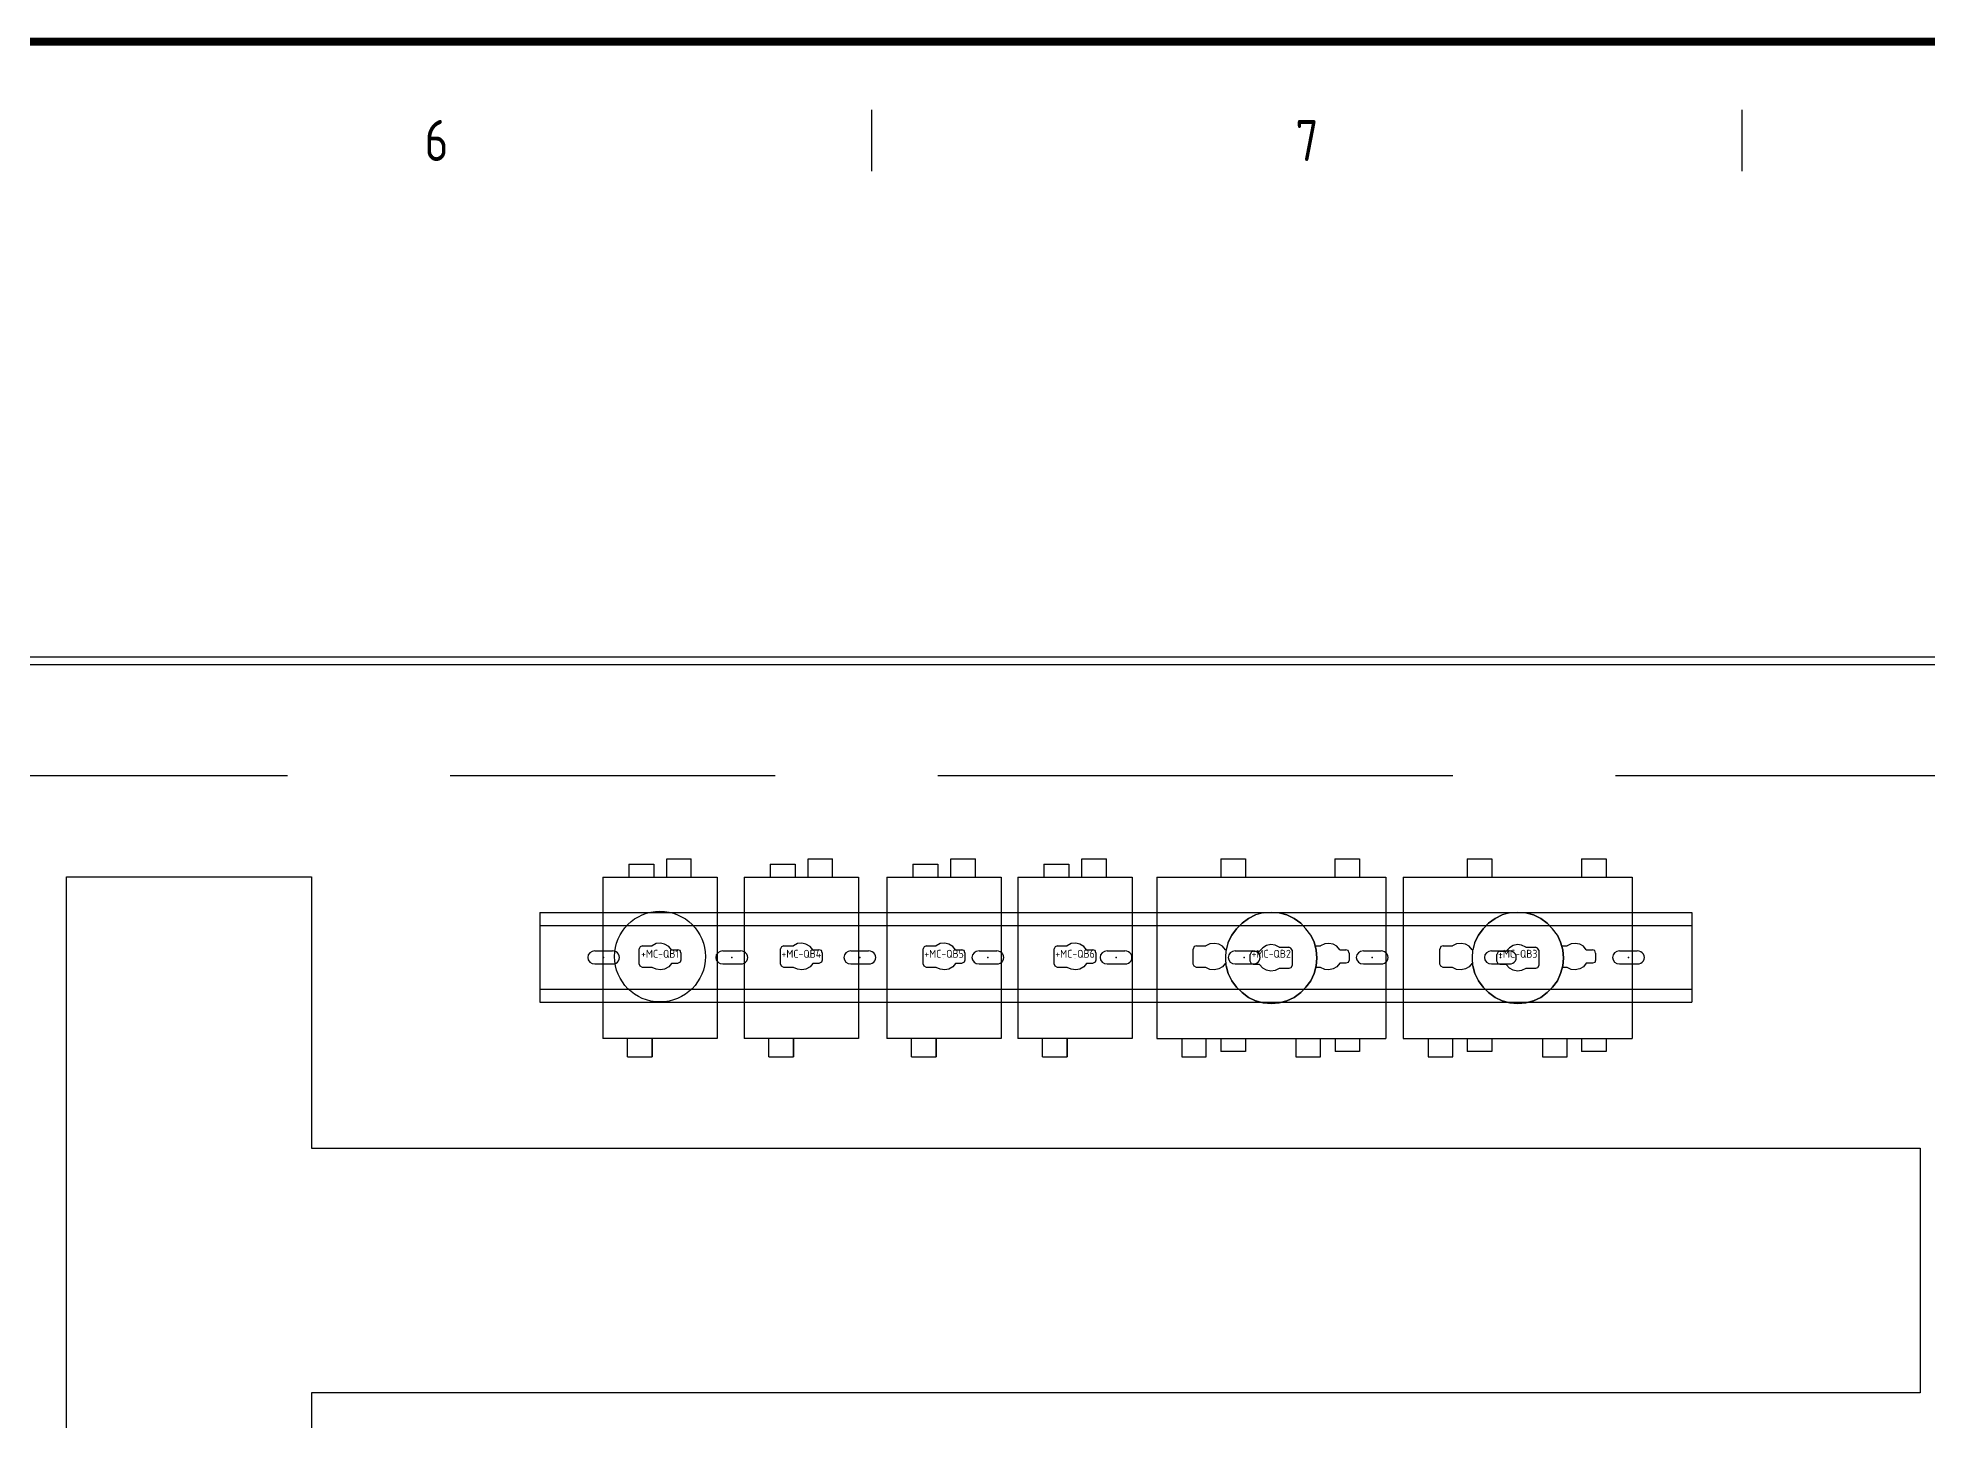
# Model space of a CAD drawing. Header units: inches. Extents: x 2 to 3359, y 2 to 2372.
# Drawn here: x 2054 to 2792, y 1832 to 2372 of the extents above; entities that cross this region are included whole.
import ezdxf
from ezdxf.enums import TextEntityAlignment as Align

# ---------------------------------------------------------------- set-up
doc = ezdxf.new("R2010")
doc.units = ezdxf.units.IN
doc.header["$LTSCALE"] = 10
doc.header["$MEASUREMENT"] = 0
doc.linetypes.add('DASHED', pattern=[0.75, 0.5, -0.25])
for name, color, linetype in [('PRTG', 130, 'Continuous'), ('PSYMS', 7, 'Continuous'), ('PTAG', 150, 'Continuous'), ('SYMS', 7, 'Continuous'), ('TITLE', 7, 'Continuous')]:
    doc.layers.add(name, color=color, linetype=linetype)
doc.styles.add('ITALIC', font='ITALIC')
doc.styles.add('SIMPLEX', font='simplex')
doc.styles.add('WD_IEC', font='isocp2.shx', dxfattribs={"width": 0.9, "height": 4})

# ---------------------------------------------------------------- blocks, each defined once
blk = doc.blocks.new('HDIN3B8E')
for p, q in [((0, 17.53), (0, -17.53)), ((0, 17.53), (450, 17.53)), ((450, 17.53), (450, -17.53)), ((0, 12.45), (450, 12.45)), ((21.44, 2.54), (28.35, 2.54)), ((71.47, 2.54), (78.39, 2.54)), ((121.51, 2.54), (128.42, 2.54)), ((171.55, 2.54), (178.46, 2.54)), ((221.59, 2.54), (228.5, 2.54)), ((271.63, 2.54), (278.54, 2.54)), ((321.66, 2.54), (328.58, 2.54)), ((371.7, 2.54), (378.61, 2.54)), ((421.74, 2.54), (428.65, 2.54)), ((21.44, -2.54), (28.35, -2.54)), ((71.47, -2.54), (78.39, -2.54)), ((121.51, -2.54), (128.42, -2.54)), ((171.55, -2.54), (178.46, -2.54)), ((221.59, -2.54), (228.5, -2.54)), ((271.63, -2.54), (278.54, -2.54)), ((321.66, -2.54), (328.58, -2.54)), ((371.7, -2.54), (378.61, -2.54)), ((421.74, -2.54), (428.65, -2.54)), ((0, -12.45), (450, -12.45)), ((0, -17.53), (450, -17.53))]:
    blk.add_line(p, q)
for centre, start_param, end_param in [((21.44, 0), -1.570796, 1.570794), ((28.35, 0), 1.570794, 4.712394), ((71.47, 0), -1.570796, 1.570794), ((78.39, 0), 1.570794, 4.712394), ((121.51, 0), -1.570796, 1.570794), ((128.42, 0), 1.570794, 4.712394), ((171.55, 0), -1.570796, 1.570794), ((178.46, 0), 1.570794, 4.712394), ((221.59, 0), -1.570796, 1.570794), ((228.5, 0), 1.570794, 4.712394), ((271.63, 0), -1.570796, 1.570794), ((278.54, 0), 1.570794, 4.712394), ((321.66, 0), -1.570796, 1.570794), ((328.58, 0), 1.570794, 4.712394), ((371.7, 0), -1.570796, 1.570794), ((378.61, 0), 1.570794, 4.712394), ((421.74, 0), -1.570796, 1.570794), ((428.65, 0), 1.570794, 4.712394)]:
    blk.add_ellipse(centre, major_axis=(-2.77, 0), ratio=0.917668, start_param=start_param, end_param=end_param)
for p in [(24.89, 0), (74.93, 0), (124.97, 0), (175.01, 0), (225.04, 0), (275.08, 0), (325.12, 0), (375.16, 0), (425.2, 0)]:
    blk.add_point(p)
blk = doc.blocks.new('ABDSB220')
for p, q in [((0.397, 2.683), (0.397, 2.484)), ((0.782, 2.683), (0.782, 2.484)), ((0.981, 2.764), (1.36, 2.764)), ((1.36, 2.484), (1.36, 2.764)), ((0, 2.484), (0, 0)), ((0, 2.484), (1.757, 2.484)), ((1.757, 2.484), (1.757, 0)), ((1.757, 0), (0, 0)), ((0.379, -0.28), (0.757, -0.28))]:
    blk.add_line(p, q)
at = {"color": 7}
for points in [[(0.397, 2.683), (0.782, 2.683)], [(0.782, 2.683), (0.782, 2.683)], [(0.981, 2.484), (0.981, 2.764)], [(1.757, 2.484), (1.757, 2.484)], [(1.757, 2.484), (1.757, 2.484)], [(1.055, 1.366), (1.012, 1.416), (0.95, 1.453), (0.888, 1.466), (0.819, 1.46), (0.757, 1.429)], [(0.608, 1.429), (0.571, 1.41), (0.559, 1.379)], [(0.559, 1.149), (0.559, 1.379)], [(0.608, 1.429), (0.757, 1.429)], [(1.055, 1.366), (1.148, 1.366)], [(1.198, 1.317), (1.186, 1.354), (1.148, 1.366)], [(1.198, 1.205), (1.186, 1.174), (1.148, 1.155)], [(1.198, 1.317), (1.198, 1.205)], [(0.608, 1.093), (0.571, 1.112), (0.559, 1.149)], [(0.757, 1.093), (0.608, 1.093)], [(1.055, 1.155), (1.012, 1.106), (0.95, 1.068), (0.888, 1.056), (0.819, 1.068), (0.757, 1.093)], [(1.148, 1.155), (1.055, 1.155)], [(0.379, -0.28), (0.379, 0)], [(0.757, -0.28), (0.757, 0)], [(0.757, 0), (0.757, -0.28)], [(0.757, 0), (0.758, 0)]]:
    blk.add_lwpolyline(points, dxfattribs=at)
blk.add_circle((0.878, 1.261), 0.698)
blk = doc.blocks.new('ABDSB410')
for p, q in [((0.984, 2.764), (0.984, 2.484)), ((0.984, 2.764), (1.363, 2.764)), ((1.363, 2.764), (1.363, 2.484)), ((2.741, 2.764), (3.121, 2.764)), ((2.741, 2.764), (2.741, 2.484)), ((3.121, 2.764), (3.121, 2.484)), ((0, 2.484), (3.521, 2.484)), ((0, 2.484), (0, 0)), ((3.521, 2.484), (3.521, 0)), ((0, 0), (3.521, 0)), ((0.384, 0), (0.384, -0.28)), ((0.763, -0.28), (0.763, 0)), ((0.984, 0), (0.984, -0.2)), ((1.364, 0), (1.364, -0.2)), ((2.141, 0), (2.141, -0.28)), ((2.521, -0.28), (2.521, 0)), ((2.742, 0), (2.742, -0.2)), ((3.121, 0), (3.121, -0.2)), ((0.384, -0.28), (0.763, -0.28)), ((1.364, -0.2), (0.984, -0.2)), ((2.141, -0.28), (2.521, -0.28)), ((3.121, -0.2), (2.742, -0.2))]:
    blk.add_line(p, q)
at = {"color": 7}
for points in [[(1.363, 2.764), (1.363, 2.764)], [(1.363, 2.764), (1.363, 2.764)], [(3.121, 2.764), (3.121, 2.764)], [(3.121, 2.764), (3.121, 2.764)], [(0, 2.484), (0, 2.484)], [(3.521, 2.484), (3.521, 2.484)], [(3.521, 2.484), (3.521, 2.484)], [(1.101, 1.483), (1.157, 1.589), (1.226, 1.69), (1.313, 1.777), (1.413, 1.846), (1.52, 1.902)], [(1.313, 1.777), (1.226, 1.69)], [(1.413, 1.846), (1.313, 1.777)], [(1.52, 1.902), (1.413, 1.846)], [(1.764, 1.94), (1.639, 1.934), (1.52, 1.902)], [(1.639, 1.934), (1.52, 1.902)], [(1.639, 1.934), (1.764, 1.94), (1.882, 1.934), (2.001, 1.902), (2.114, 1.846), (2.214, 1.777), (2.295, 1.69)], [(1.882, 1.934), (1.764, 1.94)], [(2.001, 1.902), (1.882, 1.934)], [(2.114, 1.846), (2.001, 1.902)], [(2.214, 1.777), (2.114, 1.846)], [(2.295, 1.69), (2.214, 1.777)], [(1.057, 1.364), (1.013, 1.42), (0.957, 1.452), (0.888, 1.464), (0.819, 1.458), (0.757, 1.427)], [(1.157, 1.589), (1.101, 1.483), (1.07, 1.364)], [(1.101, 1.483), (1.07, 1.364)], [(1.226, 1.69), (1.157, 1.589)], [(2.37, 1.589), (2.295, 1.69)], [(2.42, 1.483), (2.37, 1.589), (2.42, 1.483), (2.452, 1.364), (2.464, 1.239), (2.452, 1.12)], [(2.452, 1.364), (2.42, 1.483)], [(2.814, 1.364), (2.771, 1.42), (2.714, 1.452), (2.645, 1.464), (2.583, 1.458), (2.52, 1.427)], [(0.613, 1.427), (0.575, 1.414), (0.563, 1.377)], [(0.563, 1.145), (0.563, 1.377)], [(0.613, 1.427), (0.757, 1.427)], [(1.057, 1.364), (1.076, 1.364)], [(1.07, 1.12), (1.063, 1.239), (1.07, 1.364)], [(1.313, 0.707), (1.226, 0.789), (1.157, 0.889), (1.101, 1.001), (1.07, 1.12), (1.063, 1.239), (1.07, 1.364)], [(1.488, 1.345), (1.457, 1.333), (1.438, 1.295)], [(1.438, 1.189), (1.438, 1.295)], [(1.488, 1.139), (1.457, 1.151), (1.438, 1.189)], [(1.488, 1.345), (1.582, 1.345)], [(1.882, 1.408), (1.82, 1.439), (1.757, 1.445), (1.689, 1.433), (1.632, 1.395), (1.582, 1.345)], [(1.882, 1.408), (2.033, 1.408)], [(2.083, 1.358), (2.064, 1.389), (2.033, 1.408)], [(2.083, 1.358), (2.083, 1.126)], [(2.433, 1.427), (2.52, 1.427)], [(2.452, 1.12), (2.464, 1.239), (2.452, 1.364)], [(2.814, 1.364), (2.908, 1.364)], [(2.958, 1.314), (2.946, 1.352), (2.908, 1.364)], [(2.958, 1.208), (2.946, 1.17), (2.908, 1.158)], [(2.958, 1.314), (2.958, 1.208)], [(0.613, 1.095), (0.575, 1.114), (0.563, 1.145)], [(0.757, 1.095), (0.613, 1.095)], [(1.057, 1.158), (1.013, 1.101), (0.957, 1.07), (0.888, 1.058), (0.819, 1.064), (0.757, 1.095)], [(1.07, 1.158), (1.057, 1.158)], [(1.07, 1.12), (1.101, 1.001)], [(1.101, 1.001), (1.157, 0.889)], [(1.157, 0.889), (1.226, 0.789)], [(1.582, 1.139), (1.488, 1.139)], [(1.882, 1.076), (1.82, 1.045), (1.757, 1.039), (1.689, 1.051), (1.632, 1.083), (1.582, 1.139)], [(2.033, 1.076), (1.882, 1.076)], [(2.452, 1.12), (2.42, 1.001), (2.37, 0.889), (2.295, 0.789), (2.214, 0.707), (2.114, 0.632), (2.001, 0.582), (2.114, 0.632)], [(2.083, 1.126), (2.064, 1.089), (2.033, 1.076)], [(2.295, 0.789), (2.37, 0.889)], [(2.37, 0.889), (2.42, 1.001)], [(2.42, 1.001), (2.452, 1.12)], [(2.52, 1.095), (2.445, 1.095)], [(2.814, 1.158), (2.771, 1.101), (2.714, 1.07), (2.645, 1.058), (2.583, 1.064), (2.52, 1.095)], [(2.908, 1.158), (2.814, 1.158)], [(1.226, 0.789), (1.313, 0.707)], [(2.001, 0.582), (1.882, 0.551), (1.764, 0.538), (1.639, 0.551), (1.52, 0.582), (1.413, 0.632), (1.313, 0.707), (1.413, 0.632)], [(1.413, 0.632), (1.52, 0.582)], [(1.463, 0.601), (1.464, 0.601)], [(1.52, 0.582), (1.639, 0.551)], [(1.882, 0.551), (2.001, 0.582)], [(2.064, 0.601), (2.064, 0.601)], [(2.114, 0.632), (2.214, 0.707)], [(2.214, 0.707), (2.295, 0.789)], [(1.639, 0.551), (1.764, 0.538)], [(1.764, 0.538), (1.882, 0.551)], [(0, 0), (0, 0)], [(0, 0), (0, 0)], [(3.521, 0), (3.521, 0)], [(3.521, 0), (3.521, 0)]]:
    blk.add_lwpolyline(points, dxfattribs=at)
blk = doc.blocks.new('ABDSB230')
for p, q in [((0.397, 2.683), (0.397, 2.484)), ((0.782, 2.683), (0.782, 2.484)), ((0.981, 2.764), (1.36, 2.764)), ((1.36, 2.484), (1.36, 2.764)), ((0, 2.484), (0, 0)), ((0, 2.484), (1.757, 2.484)), ((1.757, 2.484), (1.757, 0)), ((1.757, 0), (0, 0)), ((0.379, -0.28), (0.757, -0.28))]:
    blk.add_line(p, q)
at = {"color": 7}
for points in [[(0.397, 2.683), (0.782, 2.683)], [(0.782, 2.683), (0.782, 2.683)], [(0.981, 2.484), (0.981, 2.764)], [(1.757, 2.484), (1.757, 2.484)], [(1.757, 2.484), (1.757, 2.484)], [(1.055, 1.366), (1.012, 1.416), (0.95, 1.453), (0.888, 1.466), (0.819, 1.46), (0.757, 1.429)], [(0.608, 1.429), (0.571, 1.41), (0.559, 1.379)], [(0.559, 1.149), (0.559, 1.379)], [(0.608, 1.429), (0.757, 1.429)], [(1.055, 1.366), (1.148, 1.366)], [(1.198, 1.317), (1.186, 1.354), (1.148, 1.366)], [(1.198, 1.205), (1.186, 1.174), (1.148, 1.155)], [(1.198, 1.317), (1.198, 1.205)], [(0.608, 1.093), (0.571, 1.112), (0.559, 1.149)], [(0.757, 1.093), (0.608, 1.093)], [(1.055, 1.155), (1.012, 1.106), (0.95, 1.068), (0.888, 1.056), (0.819, 1.068), (0.757, 1.093)], [(1.148, 1.155), (1.055, 1.155)], [(0.379, -0.28), (0.379, 0)], [(0.757, -0.28), (0.757, 0)], [(0.757, 0), (0.757, -0.28)], [(0.757, 0), (0.758, 0)]]:
    blk.add_lwpolyline(points, dxfattribs=at)
blk = doc.blocks.new('5084600')
for p, q in [((0.059, 70.799), (19.611, 70.799)), ((0.118, 70.681), (19.611, 70.681)), ((19.611, 70.799), (39.104, 70.799)), ((19.611, 70.681), (39.104, 70.681))]:
    blk.add_line(p, q)
at = {"linetype": 'DASHED'}
for p, q in [((1.69, 68.972), (19.611, 68.972)), ((19.611, 68.972), (37.532, 68.972))]:
    blk.add_line(p, q, dxfattribs=at)
blk = doc.blocks.new('acade_title')
at = {"layer": 'SYMS'}
for p, q in [((595, 580), (595, 586)), ((680, 580), (680, 586))]:
    blk.add_line(p, q, dxfattribs=at)
at = {"layer": 'TITLE', "const_width": 0.784}
blk.add_lwpolyline([(765.79, 7.07), (765.79, 586.36), (759.5, 592.64), (7.07, 592.64), (0.79, 586.36), (0.79, 7.07), (7.07, 0.79), (759.5, 0.79)], close=True, dxfattribs=at)
at = {"layer": 'SYMS', "style": 'WD_IEC', "width": 0.9}
for s, p in [('6', (552.5, 581)), ('7', (637.5, 581))]:
    blk.add_text(s, height=4, dxfattribs=at).set_placement(p, align=Align.CENTER)
at = {"layer": 'TITLE', "color": 1, "style": 'ITALIC'}
for tag, height, p in [('TITLE#1', 3, (806.47, 85.58)), ('TITLE#2', 3, (806.47, 80.5)), ('TITLE#3', 3, (806.47, 75.41)), ('TITLE#4', 3, (806.47, 70.33)), ('DWG#', 4, (806.47, 20.76))]:
    blk.add_attdef(tag, text='', height=height, dxfattribs=at).set_placement(p, align=Align.CENTER)
at = {"layer": 'TITLE', "color": 1, "style": 'SIMPLEX'}
blk.add_attdef('CAD#', (772.63, 49.19), '', height=2.5, rotation=90, dxfattribs=at)
at = {"layer": 'TITLE', "color": 1}
for tag, p, height, style in [('ENGINEER', (783.37, 49.19), 2.5, 'ITALIC'), ('CHKDBY', (813.2, 49.2), 2.5, 'ITALIC'), ('JOB#', (789.06, 41.3), 2.5, 'SIMPLEX'), ('DRAWNBY', (814.95, 41.3), 2.5, 'ITALIC'), ('SCALE', (786.29, 33.76), 2.5, 'SIMPLEX'), ('DATE', (812.8, 33.76), 2.5, 'SIMPLEX'), ('SHTS', (815.9, 6.29), 4, 'ITALIC')]:
    blk.add_attdef(tag, p, '', height=height, dxfattribs=dict(at, style=style))
at = {"layer": 'TITLE', "color": 1, "style": 'ITALIC'}
blk.add_attdef('SH#', text='', height=4, dxfattribs=at).set_placement((799.54, 6.29), align=Align.RIGHT)
at = {"layer": 'TITLE', "color": 7, "flags": 9}
blk.add_attdef('WD_TB', (782.91, 0.79), '', height=3.14, dxfattribs=at)

msp = doc.modelspace()

# ---------------------------------------------------------------- linework, layer by layer
at = {"layer": 'PSYMS', "color": 4}
for p, q in [((2065.5, 2044.45), (2161.1, 2044.45)), ((2065.5, 821.52), (2065.5, 2044.45)), ((2161.1, 2044.45), (2161.1, 1938.45)), ((2161.1, 1938.45), (2789.45, 1938.45)), ((2789.45, 1938.45), (2789.45, 1842.85)), ((2161.1, 1842.85), (2161.1, 1629.75)), ((2789.45, 1842.85), (2161.1, 1842.85))]:
    msp.add_line(p, q, dxfattribs=at)

# ---------------------------------------------------------------- block references
at = {"xscale": 4, "yscale": 4, "zscale": 4}
msp.add_blockref('acade_title', (0, 0), dxfattribs=at)
at = {"layer": 'PSYMS', "xscale": 25.39999999999964, "yscale": 25.39999999999964, "zscale": 25.39999999999964}
msp.add_blockref('5084600', (1981.89, 332.11), dxfattribs=at)
at = {"layer": 'PSYMS'}
ref = msp.add_blockref('ABDSB220', (2274.97, 1981.24), dxfattribs=dict(at, xscale=25.39999999999964, yscale=25.39999999999964, zscale=25.39999999999964))
ref.add_attrib('RATING1', '25A', dxfattribs={"layer": 'PRTG', "height": 0.125, "style": 'WD_IEC'}).set_placement((2297.29, 2012.52), align=Align.CENTER)
ref.add_attrib('P_TAG1', '+MC-QB1', dxfattribs={"layer": 'PTAG', "height": 3.125, "style": 'WD_IEC'}).set_placement((2297.29, 2012.8), align=Align.CENTER)
ref = msp.add_blockref('ABDSB230', (2330.17, 1981.24), dxfattribs=dict(at, xscale=25.39999999999964, yscale=25.39999999999964, zscale=25.39999999999964))
ref.add_attrib('RATING1', '25A', dxfattribs={"layer": 'PRTG', "height": 0.125, "style": 'WD_IEC'}).set_placement((2352.48, 2012.52), align=Align.CENTER)
ref.add_attrib('P_TAG1', '+MC-QB4', dxfattribs={"layer": 'PTAG', "height": 3.125, "style": 'WD_IEC'}).set_placement((2352.48, 2012.8), align=Align.CENTER)
ref = msp.add_blockref('ABDSB230', (2385.92, 1981.24), dxfattribs=dict(at, xscale=25.39999999999964, yscale=25.39999999999964, zscale=25.39999999999964))
ref.add_attrib('RATING1', '25A', dxfattribs={"layer": 'PRTG', "height": 0.125, "style": 'WD_IEC'}).set_placement((2408.23, 2012.52), align=Align.CENTER)
ref.add_attrib('P_TAG1', '+MC-QB5', dxfattribs={"layer": 'PTAG', "height": 3.125, "style": 'WD_IEC'}).set_placement((2408.23, 2012.8), align=Align.CENTER)
ref = msp.add_blockref('ABDSB230', (2437.08, 1981.24), dxfattribs=dict(at, xscale=25.39999999999964, yscale=25.39999999999964, zscale=25.39999999999964))
ref.add_attrib('RATING1', '25A', dxfattribs={"layer": 'PRTG', "height": 0.125, "style": 'WD_IEC'}).set_placement((2459.39, 2012.52), align=Align.CENTER)
ref.add_attrib('P_TAG1', '+MC-QB6', dxfattribs={"layer": 'PTAG', "height": 3.125, "style": 'WD_IEC'}).set_placement((2459.39, 2012.8), align=Align.CENTER)
ref = msp.add_blockref('ABDSB410', (2491.29, 1981.25), dxfattribs=dict(at, xscale=25.39999999999964, yscale=25.39999999999964, zscale=25.39999999999964))
ref.add_attrib('RATING1', '25A', dxfattribs={"layer": 'PRTG', "height": 0.125, "style": 'WD_IEC'}).set_placement((2536.01, 2012.51), align=Align.CENTER)
ref.add_attrib('P_TAG1', '+MC-QB2', dxfattribs={"layer": 'PTAG', "height": 3.125, "style": 'WD_IEC'}).set_placement((2536.01, 2012.8), align=Align.CENTER)
ref = msp.add_blockref('ABDSB410', (2587.6, 1981.25), dxfattribs=dict(at, xscale=25.39999999999964, yscale=25.39999999999964, zscale=25.39999999999964))
ref.add_attrib('RATING1', '25A', dxfattribs={"layer": 'PRTG', "height": 0.125, "style": 'WD_IEC'}).set_placement((2632.31, 2012.51), align=Align.CENTER)
ref.add_attrib('P_TAG1', '+MC-QB3', dxfattribs={"layer": 'PTAG', "height": 3.125, "style": 'WD_IEC'}).set_placement((2632.31, 2012.8), align=Align.CENTER)
ref = msp.add_blockref('HDIN3B8E', (2250.36, 2012.94), dxfattribs=at)
ref.add_attrib('P_TAG1', '+MC-DR4', dxfattribs={"layer": 'PTAG', "height": 0.125, "style": 'WD_IEC'}).set_placement((2475.36, 2012.94), align=Align.CENTER)

doc.saveas('drawing.dxf')
